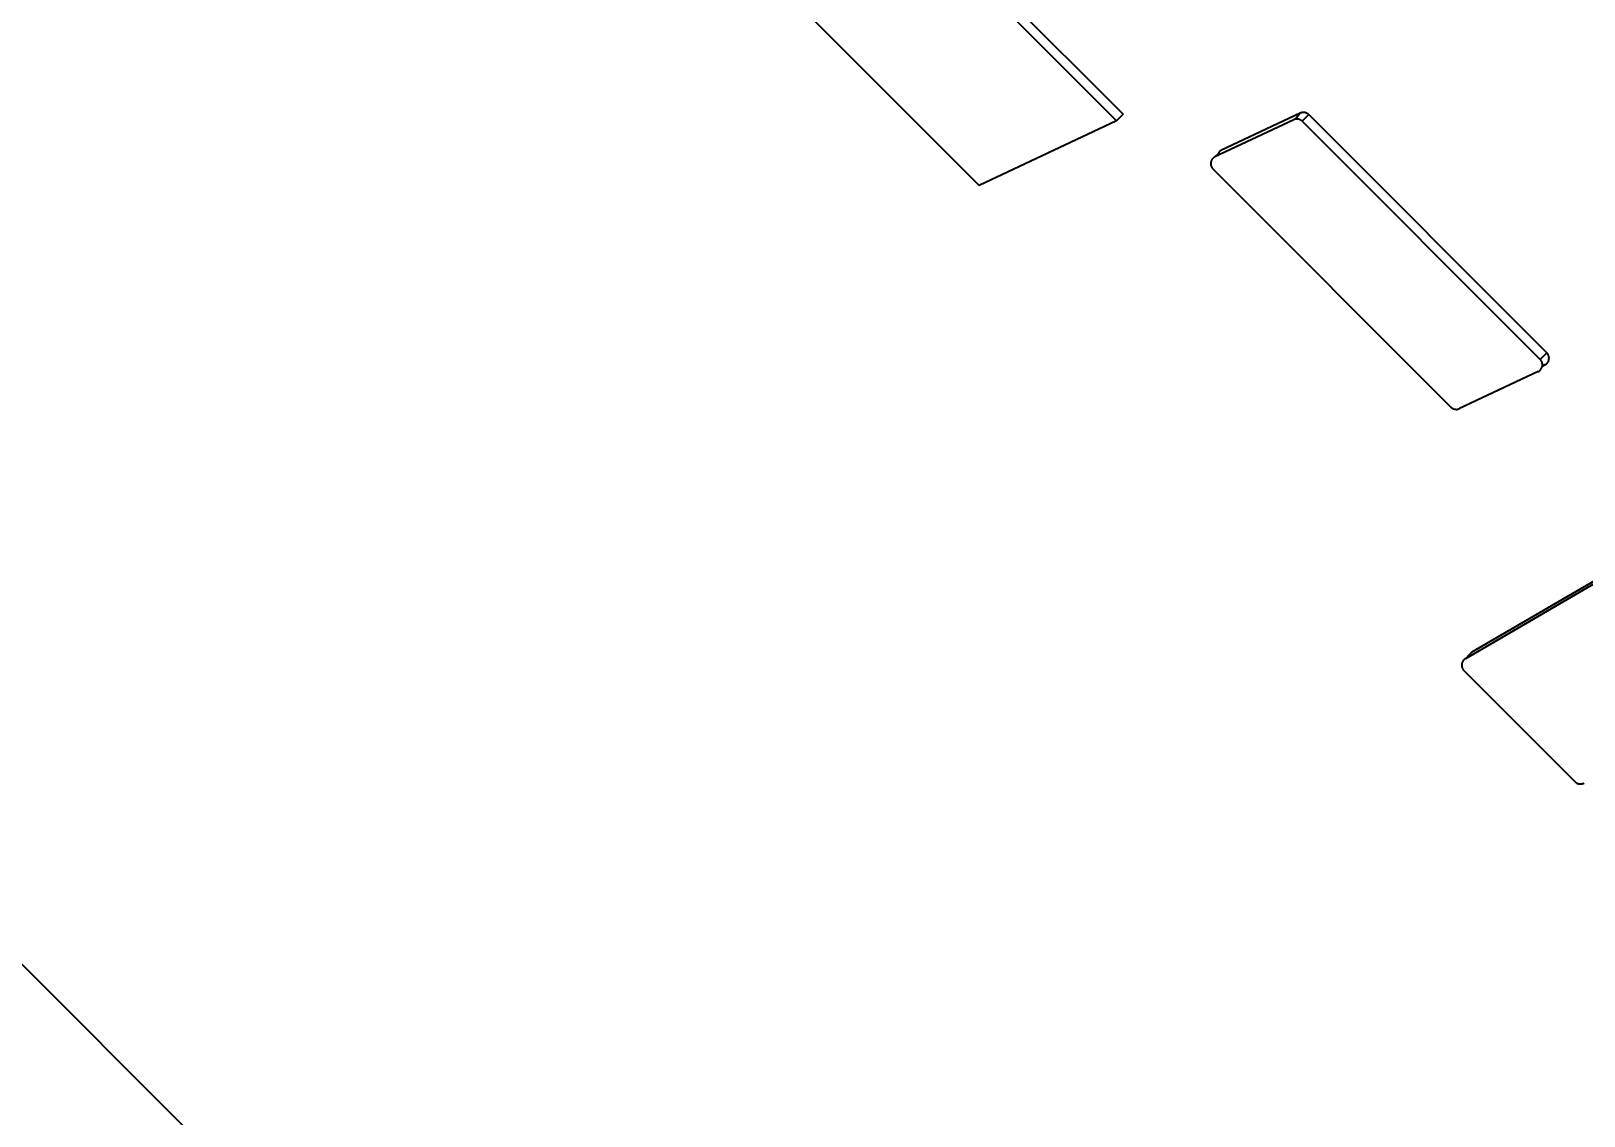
# Model space of a CAD drawing. Header units: millimetres. Extents: x 5625199 to 7433318, y -3316392 to -2552493.
# Drawn here: x 5949549.5 to 5949764.2, y -2698081.4 to -2697931.5 of the extents above; entities that cross this region are included whole.
import ezdxf

# ---------------------------------------------------------------- set-up
doc = ezdxf.new("R2010")
doc.units = ezdxf.units.MM
doc.header["$PDMODE"] = 35
doc.header["$PDSIZE"] = -10
doc.layers.add('155', color=155, linetype='Continuous')
doc.styles.add('标注-尺寸', font='simplex.shx', dxfattribs={"width": 0.7})
doc.dimstyles.new('MS55', dxfattribs={"dimscale": 0, "dimtxt": 5, "dimasz": 1, "dimexe": 1, "dimexo": 0.8, "dimgap": 1, "dimtad": 1, "dimdec": 0, "dimrnd": 5, "dimdsep": 46, "dimtxsty": '标注-尺寸', "dimblk": 'ARCHTICK', "dimcen": 0, "dimdle": 0.5, "dimclrd": 256, "dimclre": 256, "dimclrt": 50, "dimadec": 0, "dimazin": 0, "dimtfac": 1, "dimtdec": 0, "dimtix": 1, "dimtofl": 0, "dimtmove": 2, "dimatfit": 3, "dimldrblk": 'jt2', "dimfxl": 6, "dimfxlon": 1, "dimtvp": 1, "dimtolj": 1, "dimtzin": 0, "dimarcsym": 0})

# ---------------------------------------------------------------- blocks, each defined once
blk = doc.blocks.new('_ArchTick')
at = {"color": 0, "linetype": 'ByBlock', "const_width": 0.4}
blk.add_lwpolyline([(-0.5, -0.5), (0.5, 0.5)], dxfattribs=at)
blk = doc.blocks.new('*D939')
at = {"layer": '155', "lineweight": -2, "ltscale": 500, "transparency": 16777216}
for p, q in [((5952637.07, -2698844.42), (5952637.07, -2697473.96)), ((5952440.46, -2697490.34), (5952669.84, -2697490.34)), ((5952440.46, -2698828.04), (5952669.84, -2698828.04))]:
    blk.add_line(p, q, dxfattribs=at)
at = {"layer": 'Defpoints', "color": 0, "transparency": 16777216}
for p in [(5949614.42, -2697490.34), (5952637.07, -2697490.34), (5952045.86, -2698828.04)]:
    blk.add_point(p, dxfattribs=at)
at = {"layer": '155', "linetype": 'ByBlock', "lineweight": -2, "transparency": 16777216, "xscale": 32.76841990261787, "yscale": 32.76841990261787, "zscale": 32.76841990261787}
for p, rotation in [((5952637.07, -2697490.34), 90), ((5952637.07, -2698828.04), 270)]:
    blk.add_blockref('_ArchTick', p, dxfattribs=dict(at, rotation=rotation))
at = {"layer": '155', "color": 50, "ltscale": 500, "transparency": 16777216, "insert": (5952522.38, -2698159.19), "char_height": 163.842, "attachment_point": 5, "rotation": 90, "style": '标注-尺寸'}
blk.add_mtext('\\A1;1340', dxfattribs=at)
blk = doc.blocks.new('jt2')
at = {"ltscale": 0.1}
blk.add_line((0, 0), (-1, 0), dxfattribs=at)
at = {"color": 6, "ltscale": 0.1}
blk.add_lwpolyline([(-1.2174, 1.2608), (-0.717, 1.5), (0.0191, 0), (-0.717, -1.5), (-1.2174, -1.2608), (0, 0), (-1.2174, 1.2608)], dxfattribs=at)
blk = doc.blocks.new('*D941')
at = {"layer": '155', "lineweight": -2, "ltscale": 500, "transparency": 16777216}
for p, q in [((5949614.42, -2697460.15), (5949614.42, -2697230.77)), ((5950952.12, -2697460.15), (5950952.12, -2697230.77)), ((5950968.51, -2697263.54), (5949598.04, -2697263.54))]:
    blk.add_line(p, q, dxfattribs=at)
at = {"layer": 'Defpoints', "color": 0, "transparency": 16777216}
for p in [(5949614.42, -2697263.54), (5949614.42, -2697490.34), (5950952.12, -2698828.04)]:
    blk.add_point(p, dxfattribs=at)
at = {"layer": '155', "linetype": 'ByBlock', "lineweight": -2, "transparency": 16777216, "xscale": 32.76841990261787, "yscale": 32.76841990261787, "zscale": 32.76841990261787, "rotation": 180}
blk.add_blockref('_ArchTick', (5949614.42, -2697263.54), dxfattribs=at)
at = {"layer": '155', "linetype": 'ByBlock', "lineweight": -2, "transparency": 16777216, "xscale": 32.76841990261787, "yscale": 32.76841990261787, "zscale": 32.76841990261787}
blk.add_blockref('_ArchTick', (5950952.12, -2697263.54), dxfattribs=at)
at = {"layer": '155', "color": 50, "ltscale": 500, "transparency": 16777216, "insert": (5950283.27, -2697148.85), "char_height": 163.842, "attachment_point": 5, "style": '标注-尺寸'}
blk.add_mtext('\\A1;1340', dxfattribs=at)
blk = doc.blocks.new('*D946')
at = {"layer": '155', "lineweight": -2, "ltscale": 500, "transparency": 16777216}
for p, q in [((5947282.81, -2697792.15), (5947282.81, -2698461.32)), ((5947479.42, -2697808.54), (5947250.04, -2697808.54)), ((5947479.42, -2698444.93), (5947250.04, -2698444.93))]:
    blk.add_line(p, q, dxfattribs=at)
at = {"layer": 'Defpoints', "color": 0, "transparency": 16777216}
for p in [(5949296.23, -2697808.54), (5947282.81, -2698444.93), (5949932.62, -2698444.93)]:
    blk.add_point(p, dxfattribs=at)
at = {"layer": '155', "linetype": 'ByBlock', "lineweight": -2, "transparency": 16777216, "xscale": 32.76841990261786, "yscale": 32.76841990261786, "zscale": 32.76841990261786}
for p, rotation in [((5947282.81, -2697808.54), 90), ((5947282.81, -2698444.93), 270)]:
    blk.add_blockref('_ArchTick', p, dxfattribs=dict(at, rotation=rotation))
at = {"layer": '155', "color": 50, "ltscale": 500, "transparency": 16777216, "insert": (5947168.12, -2698126.74), "char_height": 163.842, "attachment_point": 5, "rotation": 90, "style": '标注-尺寸'}
blk.add_mtext('\\A1;635', dxfattribs=at)

msp = doc.modelspace()

# ---------------------------------------------------------------- linework, layer by layer
at = {"color": 8}
for p, q in [((5949673.33, -2697917.7), (5949699.53, -2697943.9)), ((5949674.24, -2697916.79), (5949700.44, -2697942.99)), ((5949649.18, -2697921.49), (5949680.54, -2697952.85)), ((5949699.53, -2697943.9), (5949680.54, -2697952.85)), ((5949700.44, -2697942.99), (5949699.53, -2697943.9)), ((5949724.02, -2697943.75), (5949713.14, -2697948.87)), ((5949724.93, -2697942.84), (5949714.05, -2697947.96)), ((5949724.08, -2697943.72), (5949724.02, -2697943.75)), ((5949724.14, -2697943.7), (5949724.08, -2697943.72)), ((5949724.2, -2697943.68), (5949724.14, -2697943.7)), ((5949724.27, -2697943.67), (5949724.2, -2697943.68)), ((5949724.93, -2697942.84), (5949724.27, -2697943.67)), ((5949724.34, -2697943.66), (5949724.27, -2697943.67)), ((5949724.4, -2697943.65), (5949724.34, -2697943.66)), ((5949724.47, -2697943.65), (5949724.4, -2697943.65)), ((5949724.53, -2697943.65), (5949724.47, -2697943.65)), ((5949724.6, -2697943.66), (5949724.53, -2697943.65)), ((5949724.67, -2697943.67), (5949724.6, -2697943.66)), ((5949724.73, -2697943.69), (5949724.67, -2697943.67)), ((5949724.8, -2697943.71), (5949724.73, -2697943.69)), ((5949724.86, -2697943.73), (5949724.8, -2697943.71)), ((5949724.92, -2697943.76), (5949724.86, -2697943.73)), ((5949724.98, -2697943.79), (5949724.92, -2697943.76)), ((5949724.99, -2697942.81), (5949724.93, -2697942.84)), ((5949725.03, -2697943.83), (5949724.98, -2697943.79)), ((5949725.05, -2697942.79), (5949724.99, -2697942.81)), ((5949725.09, -2697943.87), (5949725.03, -2697943.83)), ((5949725.12, -2697942.77), (5949725.05, -2697942.79)), ((5949725.14, -2697943.91), (5949725.09, -2697943.87)), ((5949725.18, -2697942.76), (5949725.12, -2697942.77)), ((5949725.19, -2697943.95), (5949725.14, -2697943.91)), ((5949725.25, -2697942.75), (5949725.18, -2697942.76)), ((5949726.1, -2697943.04), (5949725.19, -2697943.95)), ((5949725.19, -2697943.95), (5949758.11, -2697976.88)), ((5949725.31, -2697942.74), (5949725.25, -2697942.75)), ((5949725.38, -2697942.74), (5949725.31, -2697942.74)), ((5949725.45, -2697942.74), (5949725.38, -2697942.74)), ((5949725.51, -2697942.75), (5949725.45, -2697942.74)), ((5949725.58, -2697942.76), (5949725.51, -2697942.75)), ((5949725.64, -2697942.78), (5949725.58, -2697942.76)), ((5949725.71, -2697942.8), (5949725.64, -2697942.78)), ((5949725.77, -2697942.82), (5949725.71, -2697942.8)), ((5949725.83, -2697942.85), (5949725.77, -2697942.82)), ((5949725.89, -2697942.88), (5949725.83, -2697942.85)), ((5949725.95, -2697942.91), (5949725.89, -2697942.88)), ((5949726, -2697942.95), (5949725.95, -2697942.91)), ((5949726.05, -2697943), (5949726, -2697942.95)), ((5949726.1, -2697943.04), (5949726.05, -2697943)), ((5949726.1, -2697943.04), (5949759.03, -2697975.97)), ((5949713.56, -2697948.45), (5949713.14, -2697948.87)), ((5949713.58, -2697948.41), (5949713.56, -2697948.45)), ((5949713.61, -2697948.35), (5949713.58, -2697948.41)), ((5949713.65, -2697948.29), (5949713.61, -2697948.35)), ((5949713.69, -2697948.24), (5949713.65, -2697948.29)), ((5949713.73, -2697948.19), (5949713.69, -2697948.24)), ((5949713.78, -2697948.15), (5949713.73, -2697948.19)), ((5949713.83, -2697948.1), (5949713.78, -2697948.15)), ((5949713.88, -2697948.06), (5949713.83, -2697948.1)), ((5949713.93, -2697948.02), (5949713.88, -2697948.06)), ((5949713.99, -2697947.99), (5949713.93, -2697948.02)), ((5949714.05, -2697947.96), (5949713.99, -2697947.99)), ((5949712.56, -2697949.63), (5949712.55, -2697949.69)), ((5949712.55, -2697949.69), (5949712.55, -2697949.76)), ((5949712.55, -2697949.76), (5949712.55, -2697949.83)), ((5949712.55, -2697949.83), (5949712.55, -2697949.89)), ((5949712.55, -2697949.89), (5949712.56, -2697949.96)), ((5949712.57, -2697949.56), (5949712.56, -2697949.63)), ((5949712.56, -2697949.96), (5949712.57, -2697950.02)), ((5949712.59, -2697949.5), (5949712.57, -2697949.56)), ((5949712.57, -2697950.02), (5949712.58, -2697950.09)), ((5949712.58, -2697950.09), (5949712.6, -2697950.15)), ((5949712.61, -2697949.44), (5949712.59, -2697949.5)), ((5949712.6, -2697950.15), (5949712.63, -2697950.21)), ((5949712.64, -2697949.38), (5949712.61, -2697949.44)), ((5949712.63, -2697950.21), (5949712.66, -2697950.27)), ((5949712.67, -2697949.32), (5949712.64, -2697949.38)), ((5949712.66, -2697950.27), (5949712.69, -2697950.33)), ((5949712.7, -2697949.26), (5949712.67, -2697949.32)), ((5949712.69, -2697950.33), (5949712.72, -2697950.39)), ((5949712.74, -2697949.21), (5949712.7, -2697949.26)), ((5949712.72, -2697950.39), (5949712.76, -2697950.44)), ((5949712.78, -2697949.15), (5949712.74, -2697949.21)), ((5949712.76, -2697950.44), (5949712.8, -2697950.49)), ((5949712.82, -2697949.1), (5949712.78, -2697949.15)), ((5949712.8, -2697950.49), (5949712.85, -2697950.54)), ((5949712.87, -2697949.06), (5949712.82, -2697949.1)), ((5949712.85, -2697950.54), (5949745.77, -2697983.46)), ((5949712.92, -2697949.01), (5949712.87, -2697949.06)), ((5949712.97, -2697948.97), (5949712.92, -2697949.01)), ((5949713.02, -2697948.94), (5949712.97, -2697948.97)), ((5949713.08, -2697948.9), (5949713.02, -2697948.94)), ((5949713.14, -2697948.87), (5949713.08, -2697948.9)), ((5949759.03, -2697975.97), (5949758.11, -2697976.88)), ((5949759.07, -2697976.02), (5949759.03, -2697975.97)), ((5949759.11, -2697976.07), (5949759.07, -2697976.02)), ((5949759.15, -2697976.12), (5949759.11, -2697976.07)), ((5949759.19, -2697976.18), (5949759.15, -2697976.12)), ((5949759.22, -2697976.23), (5949759.19, -2697976.18)), ((5949759.25, -2697976.29), (5949759.22, -2697976.23)), ((5949759.27, -2697976.36), (5949759.25, -2697976.29)), ((5949759.29, -2697976.42), (5949759.27, -2697976.36)), ((5949759.31, -2697976.48), (5949759.29, -2697976.42)), ((5949759.32, -2697976.55), (5949759.31, -2697976.48)), ((5949759.33, -2697976.61), (5949759.32, -2697976.55)), ((5949759.33, -2697976.68), (5949759.33, -2697976.61)), ((5949757.83, -2697978.55), (5949746.95, -2697983.67)), ((5949757.83, -2697978.55), (5949757.88, -2697978.52)), ((5949757.88, -2697978.52), (5949757.94, -2697978.48)), ((5949757.94, -2697978.48), (5949757.99, -2697978.44)), ((5949757.99, -2697978.44), (5949758.05, -2697978.4)), ((5949758.05, -2697978.4), (5949758.1, -2697978.36)), ((5949758.1, -2697978.36), (5949758.14, -2697978.31)), ((5949758.16, -2697976.93), (5949758.11, -2697976.88)), ((5949758.14, -2697978.31), (5949758.19, -2697978.26)), ((5949758.2, -2697976.98), (5949758.16, -2697976.93)), ((5949758.19, -2697978.26), (5949758.23, -2697978.21)), ((5949758.24, -2697977.03), (5949758.2, -2697976.98)), ((5949758.23, -2697978.21), (5949758.26, -2697978.16)), ((5949758.27, -2697977.09), (5949758.24, -2697977.03)), ((5949758.26, -2697978.16), (5949758.3, -2697978.1)), ((5949758.31, -2697977.15), (5949758.27, -2697977.09)), ((5949758.3, -2697978.1), (5949758.32, -2697978.04)), ((5949758.33, -2697977.21), (5949758.31, -2697977.15)), ((5949758.32, -2697978.04), (5949758.35, -2697977.98)), ((5949758.36, -2697977.27), (5949758.33, -2697977.21)), ((5949758.35, -2697977.98), (5949758.37, -2697977.92)), ((5949758.38, -2697977.33), (5949758.36, -2697977.27)), ((5949758.37, -2697977.92), (5949758.39, -2697977.85)), ((5949758.39, -2697977.39), (5949758.38, -2697977.33)), ((5949758.41, -2697977.46), (5949758.39, -2697977.39)), ((5949758.73, -2697977.64), (5949758.39, -2697977.85)), ((5949758.39, -2697977.85), (5949758.4, -2697977.79)), ((5949758.73, -2697977.64), (5949758.4, -2697977.79)), ((5949758.4, -2697977.79), (5949758.41, -2697977.72)), ((5949758.41, -2697977.53), (5949758.41, -2697977.46)), ((5949758.42, -2697977.59), (5949758.41, -2697977.53)), ((5949758.41, -2697977.72), (5949758.42, -2697977.66)), ((5949758.42, -2697977.66), (5949758.42, -2697977.59)), ((5949758.8, -2697977.6), (5949758.73, -2697977.64)), ((5949758.8, -2697977.6), (5949758.85, -2697977.57)), ((5949758.85, -2697977.57), (5949758.91, -2697977.53)), ((5949758.91, -2697977.53), (5949758.96, -2697977.49)), ((5949758.96, -2697977.49), (5949759.01, -2697977.45)), ((5949759.01, -2697977.45), (5949759.06, -2697977.4)), ((5949759.06, -2697977.4), (5949759.1, -2697977.35)), ((5949759.1, -2697977.35), (5949759.14, -2697977.3)), ((5949759.14, -2697977.3), (5949759.17, -2697977.24)), ((5949759.17, -2697977.24), (5949759.21, -2697977.19)), ((5949759.21, -2697977.19), (5949759.24, -2697977.13)), ((5949759.24, -2697977.13), (5949759.26, -2697977.07)), ((5949759.26, -2697977.07), (5949759.28, -2697977)), ((5949759.28, -2697977), (5949759.3, -2697976.94)), ((5949759.3, -2697976.94), (5949759.31, -2697976.88)), ((5949759.31, -2697976.88), (5949759.32, -2697976.81)), ((5949759.32, -2697976.81), (5949759.33, -2697976.74)), ((5949759.33, -2697976.74), (5949759.33, -2697976.68)), ((5949745.77, -2697983.46), (5949745.82, -2697983.51)), ((5949745.82, -2697983.51), (5949745.87, -2697983.55)), ((5949745.87, -2697983.55), (5949745.93, -2697983.59)), ((5949745.93, -2697983.59), (5949745.99, -2697983.63)), ((5949745.99, -2697983.63), (5949746.04, -2697983.66)), ((5949746.04, -2697983.66), (5949746.1, -2697983.69)), ((5949746.1, -2697983.69), (5949746.17, -2697983.71)), ((5949746.17, -2697983.71), (5949746.23, -2697983.73)), ((5949746.23, -2697983.73), (5949746.3, -2697983.75)), ((5949746.3, -2697983.75), (5949746.36, -2697983.76)), ((5949746.36, -2697983.76), (5949746.43, -2697983.76)), ((5949746.43, -2697983.76), (5949746.49, -2697983.77)), ((5949746.49, -2697983.77), (5949746.56, -2697983.77)), ((5949746.56, -2697983.77), (5949746.63, -2697983.76)), ((5949746.63, -2697983.76), (5949746.69, -2697983.75)), ((5949746.69, -2697983.75), (5949746.76, -2697983.74)), ((5949746.76, -2697983.74), (5949746.82, -2697983.72)), ((5949746.82, -2697983.72), (5949746.89, -2697983.69)), ((5949746.89, -2697983.69), (5949746.95, -2697983.67)), ((5949789.52, -2697993.51), (5949748.67, -2698017.33)), ((5949788.61, -2697994.43), (5949747.76, -2698018.24)), ((5949748.56, -2698017.4), (5949748.51, -2698017.44)), ((5949748.62, -2698017.36), (5949748.56, -2698017.4)), ((5949748.67, -2698017.33), (5949748.62, -2698017.36)), ((5949747.26, -2698019), (5949747.25, -2698019.07)), ((5949747.25, -2698019.07), (5949747.25, -2698019.13)), ((5949747.25, -2698019.13), (5949747.25, -2698019.2)), ((5949747.25, -2698019.2), (5949747.26, -2698019.27)), ((5949747.27, -2698018.93), (5949747.26, -2698019)), ((5949747.26, -2698019.27), (5949747.27, -2698019.33)), ((5949747.28, -2698018.87), (5949747.27, -2698018.93)), ((5949747.27, -2698019.33), (5949747.28, -2698019.4)), ((5949747.3, -2698018.8), (5949747.28, -2698018.87)), ((5949747.28, -2698019.4), (5949747.3, -2698019.46)), ((5949747.33, -2698018.74), (5949747.3, -2698018.8)), ((5949747.3, -2698019.46), (5949747.33, -2698019.53)), ((5949747.35, -2698018.68), (5949747.33, -2698018.74)), ((5949747.33, -2698019.53), (5949747.36, -2698019.59)), ((5949747.38, -2698018.62), (5949747.35, -2698018.68)), ((5949747.42, -2698018.56), (5949747.38, -2698018.62)), ((5949747.46, -2698018.5), (5949747.42, -2698018.56)), ((5949747.5, -2698018.45), (5949747.46, -2698018.5)), ((5949747.55, -2698018.4), (5949747.5, -2698018.45)), ((5949747.6, -2698018.36), (5949747.55, -2698018.4)), ((5949747.65, -2698018.31), (5949747.6, -2698018.36)), ((5949747.7, -2698018.27), (5949747.65, -2698018.31)), ((5949747.76, -2698018.24), (5949747.7, -2698018.27)), ((5949748.3, -2698017.7), (5949747.76, -2698018.24)), ((5949748.33, -2698017.65), (5949748.3, -2698017.7)), ((5949748.37, -2698017.59), (5949748.33, -2698017.65)), ((5949748.41, -2698017.54), (5949748.37, -2698017.59)), ((5949748.46, -2698017.49), (5949748.41, -2698017.54)), ((5949748.51, -2698017.44), (5949748.46, -2698017.49)), ((5949747.36, -2698019.59), (5949747.39, -2698019.65)), ((5949747.39, -2698019.65), (5949747.42, -2698019.71)), ((5949747.42, -2698019.71), (5949747.46, -2698019.76)), ((5949747.46, -2698019.76), (5949747.51, -2698019.81)), ((5949747.51, -2698019.81), (5949747.55, -2698019.86)), ((5949747.55, -2698019.86), (5949762.93, -2698035.24)), ((5949762.93, -2698035.24), (5949762.97, -2698035.28)), ((5949762.97, -2698035.28), (5949763.02, -2698035.32)), ((5949763.02, -2698035.32), (5949763.08, -2698035.36)), ((5949763.08, -2698035.36), (5949763.13, -2698035.4)), ((5949763.13, -2698035.4), (5949763.19, -2698035.43)), ((5949763.19, -2698035.43), (5949763.25, -2698035.46)), ((5949763.25, -2698035.46), (5949763.31, -2698035.48)), ((5949763.31, -2698035.48), (5949763.37, -2698035.5)), ((5949763.37, -2698035.5), (5949763.43, -2698035.52)), ((5949763.43, -2698035.52), (5949763.49, -2698035.53)), ((5949763.49, -2698035.53), (5949763.56, -2698035.54)), ((5949763.56, -2698035.54), (5949763.62, -2698035.54)), ((5949763.62, -2698035.54), (5949763.69, -2698035.54)), ((5949763.69, -2698035.54), (5949763.75, -2698035.54)), ((5949763.75, -2698035.54), (5949763.82, -2698035.53)), ((5949763.82, -2698035.53), (5949763.88, -2698035.52)), ((5949763.88, -2698035.52), (5949763.94, -2698035.5)), ((5949763.94, -2698035.5), (5949764, -2698035.48)), ((5949764, -2698035.48), (5949764.06, -2698035.46)), ((5949764.06, -2698035.46), (5949764.12, -2698035.43)), ((5949764.12, -2698035.43), (5949764.18, -2698035.4))]:
    msp.add_line(p, q, dxfattribs=at)
at = {"layer": '155', "ltscale": 500}
msp.add_line((5949932.62, -2698444.93), (5949296.23, -2697808.54), dxfattribs=at)

# ---------------------------------------------------------------- dimensions: what is measured, and where the dimension line sits
dim = msp.add_linear_dim(base=(5949614.42, -2697263.54), p1=(5950952.12, -2698828.04), p2=(5949614.42, -2697490.34), dimstyle='MS55', override={"dimscale": 32.76842, "dimlfac": -1}, dxfattribs=at)
dim.commit()
dim.dimension.update_dxf_attribs({"geometry": '*D941', "text_midpoint": (5950283.27, -2697148.85)})
for base, p1, p2, override, picture, middle in [((5952637.07, -2697490.34), (5952045.86, -2698828.04), (5949614.42, -2697490.34), {"dimscale": 32.76842, "dimlfac": -1}, '*D939', (5952522.38, -2698159.19)), ((5947282.81, -2698444.93), (5949296.23, -2697808.54), (5949932.62, -2698444.93), {"dimscale": 32.76842}, '*D946', (5947168.12, -2698126.74))]:
    dim = msp.add_linear_dim(base=base, p1=p1, p2=p2, angle=90, dimstyle='MS55', override=override, dxfattribs=at)
    dim.commit()
    dim.dimension.update_dxf_attribs({"geometry": picture, "text_midpoint": middle})

doc.saveas('drawing.dxf')
